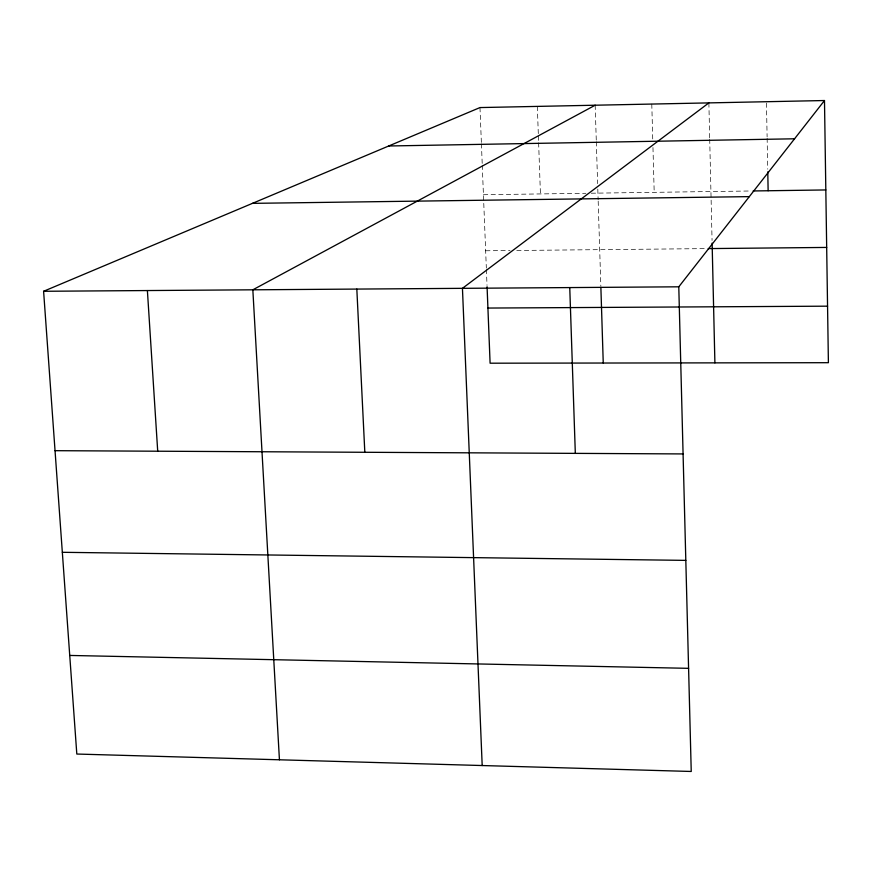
<?xml version="1.0" encoding="UTF-8"?>
<svg xmlns="http://www.w3.org/2000/svg" width="872" height="872" viewBox="0 0 872 872"><rect width="100%" height="100%" fill="white"/><g stroke="black" fill="none" stroke-linecap="round" stroke-linejoin="round"><path stroke-width="0.65" stroke-dasharray="4.36 3.27" d="M483.437 194.729L585.897 193.29M591.238 193.213L750.432 190.99M485.65 250.776L509.989 250.537M516.747 250.471L706.865 248.607M479.982 107.572L481.366 142.43M481.42 143.771L482.216 163.892M482.26 165.233L486.336 268.096M486.391 269.426L487.023 285.417M537.326 106.406L538.34 134.68M538.384 136.021L538.569 141.417M538.624 142.757L540.433 193.933M595.173 105.218L596.274 140.381M596.317 141.733L597.625 183.654M597.8 189.071L598.138 199.852M598.181 201.203L600.83 285.929M651.787 104.062L652.747 139.367M652.965 147.521L654.196 192.341M708.871 102.896L709.677 137.82M709.71 139.16L712.064 240.41M766.466 103.07L767.109 136.784M767.131 138.136L767.72 169.168"/><path stroke-width="1.31" d="M678.787 286.812L824.487 100.531L479.982 107.572L43.6 291.281L76.812 754.04L691.234 771.469L678.787 286.812L43.6 291.281M708.871 102.896L462.443 288.327L482.194 765.54M595.173 105.218L252.836 289.809L279.432 759.795M388.748 145.984L794.566 138.79M753.157 190.957L825.828 189.943M252.444 203.361L749.331 196.625M708.217 248.596L826.678 247.43M487.917 308.056L827.561 306.17M55.034 450.682L683.081 453.93M62.337 552.303L685.817 560.38M69.738 655.439L688.586 668.334M147.39 290.55L157.712 451.216M356.822 289.079L364.823 452.285M487.077 286.746L490.097 363.199L828.4 362.698L824.487 100.531M569.754 287.575L575.324 453.375M600.873 287.27L603.25 363.035M712.119 243.125L714.898 362.872M767.774 171.86L768.134 190.75"/></g></svg>
